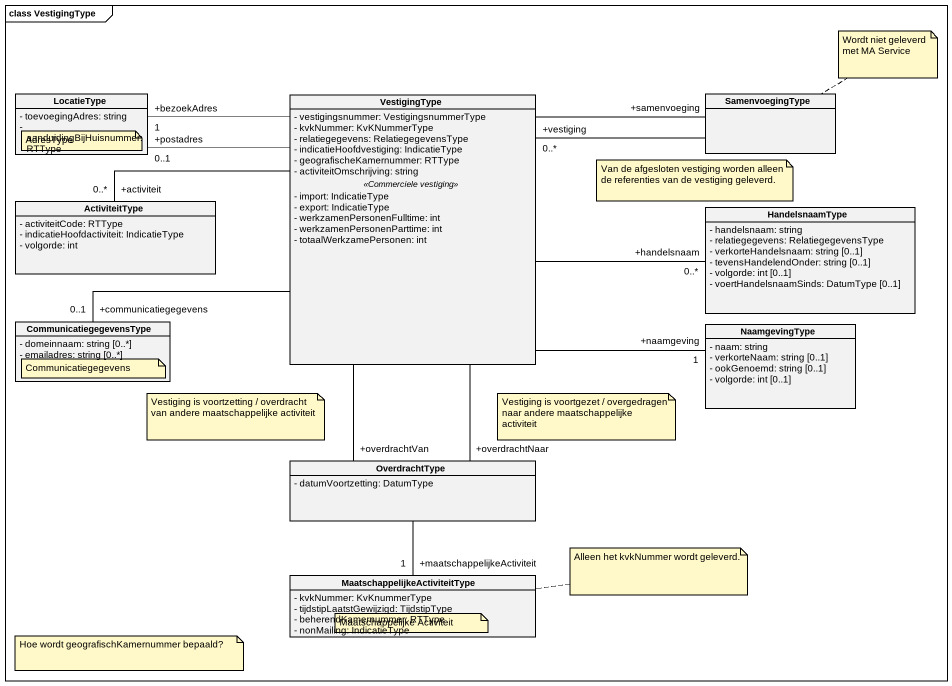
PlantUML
@startuml
mainframe class VestigingType
hide circle
hide empty members
skinparam classAttributeIconSize 0
class LocatieType {
  - toevoegingAdres: string
  - aanduidingBijHuisnummer: RTType
}
class VestigingType {
  - vestigingsnummer: VestigingsnummerType
  - kvkNummer: KvKNummerType
  - relatiegegevens: RelatiegegevensType
  - indicatieHoofdvestiging: IndicatieType
  - geografischeKamernummer: RTType
  - activiteitOmschrijving: string
  .. <<Commerciele vestiging>> ..
  - import: IndicatieType
  - export: IndicatieType
  - werkzamenPersonenFulltime: int
  - werkzamenPersonenParttime: int
  - totaalWerkzamePersonen: int
}
class SamenvoegingType
class ActiviteitType {
  - activiteitCode: RTType
  - indicatieHoofdactiviteit: IndicatieType
  - volgorde: int
}
class HandelsnaamType {
  - handelsnaam: string
  - relatiegegevens: RelatiegegevensType
  - verkorteHandelsnaam: string [0..1]
  - tevensHandelendOnder: string [0..1]
  - volgorde: int [0..1]
  - voertHandelsnaamSinds: DatumType [0..1]
}
class CommunicatiegegevensType {
  - domeinnaam: string [0..*]
  - emailadres: string [0..*]
}
class NaamgevingType {
  - naam: string
  - verkorteNaam: string [0..1]
  - ookGenoemd: string [0..1]
  - volgorde: int [0..1]
}
class OverdrachtType {
  - datumVoortzetting: DatumType
}
class "MaatschappelijkeActiviteitType" as MaatschappelijkeActiviteitTy {
  - kvkNummer: KvKnummerType
  - tijdstipLaatstGewijzigd: TijdstipType
  - beherendKamernummer: RTType
  - nonMailing: IndicatieType
}
VestigingType -left- "+postadres\n0..1" LocatieType
VestigingType -left- "+bezoekAdres\n1" LocatieType
VestigingType -right- "+samenvoeging" SamenvoegingType
VestigingType -left- "+activiteit\n0..*" ActiviteitType
VestigingType -right- "+handelsnaam\n0..*" HandelsnaamType
VestigingType -left- "+communicatiegegevens\n0..1" CommunicatiegegevensType
VestigingType -right- "+naamgeving\n1" NaamgevingType
VestigingType -- "+overdrachtNaar" OverdrachtType
VestigingType -- "+overdrachtVan" OverdrachtType
SamenvoegingType -left- "+vestiging\n0..*" VestigingType
OverdrachtType -- "+maatschappelijkeActiviteit\n1" MaatschappelijkeActiviteitTy
note right of SamenvoegingType : Wordt niet geleverd met MA Service
note as N2
  AdresType
end note
note as N3
  Van de afgesloten vestiging worden alleen de referenties van de vestiging geleverd.
end note
note as N4
  Communicatiegegevens
end note
note as N5
  Vestiging is voortzetting / overdracht van andere maatschappelijke activiteit
end note
note as N6
  Vestiging is voortgezet / overgedragen naar andere maatschappelijke activiteit
end note
note right of MaatschappelijkeActiviteitTy : Alleen het kvkNummer wordt geleverd.
note as N8
  Hoe wordt geografischKamernummer bepaald?
end note
note as N9
  Maatschappelijke Activiteit
end note
@enduml
